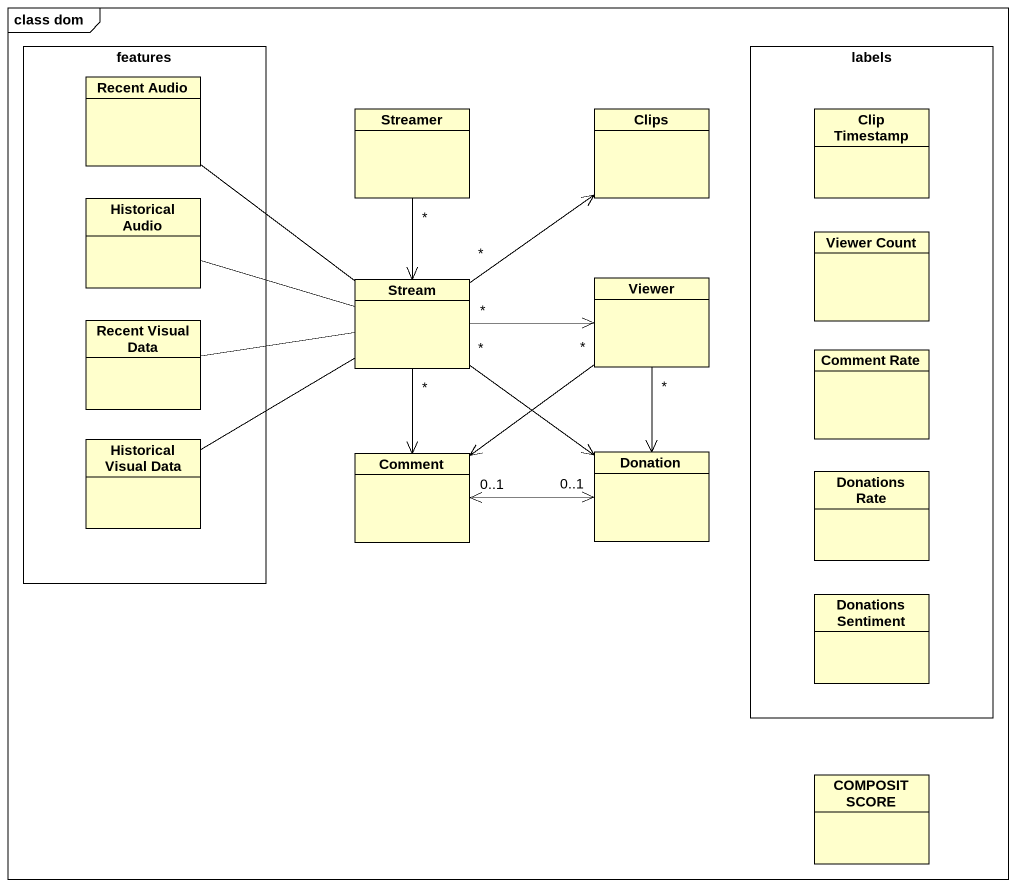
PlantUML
@startuml
mainframe class dom
hide circle
hide empty members
rectangle features {
  class "Recent Audio" as Recent_Audio
  class "Historical Audio" as Historical_Audio
  class "Recent Visual Data" as Recent_Visual_Data
  class "Historical Visual Data" as Historical_Visual_Data
}
rectangle labels {
  class "Clip Timestamp" as Clip_Timestamp
  class "Viewer Count" as Viewer_Count
  class "Comment Rate" as Comment_Rate
  class "Donations Rate" as Donations_Rate
  class "Donations Sentiment" as Donations_Sentiment
}
class Streamer
class Clips
class Stream
class Viewer
class Comment
class Donation
class "COMPOSIT SCORE" as COMPOSIT_SCORE
Streamer "*" --> Stream
Stream -up- Recent_Audio
Stream "*" -up-> Clips
Stream -left- Historical_Audio
Stream "*" -right-> Viewer
Stream -left- Recent_Visual_Data
Stream -left- Historical_Visual_Data
Stream "*" --> Comment
Stream "*" --> Donation
Viewer "*" --> Comment
Viewer "*" --> Donation
Donation "0..1" <-left-> "0..1" Comment
@enduml
